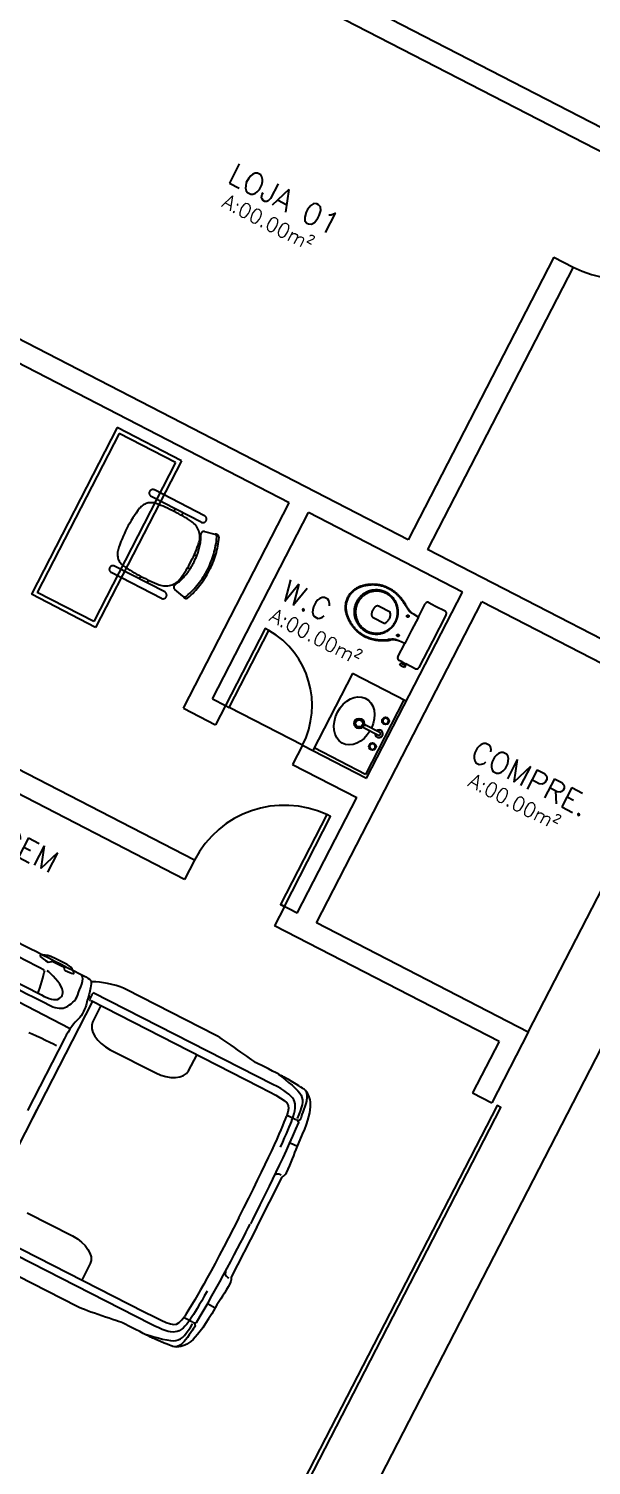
# Model space of a CAD drawing. Header units: millimetres. Extents: x 272118 to 273910, y 9581933 to 9583029.
# Drawn here: x 273274.17 to 273278.06, y 9582521.07 to 9582531.02 of the extents above; entities that cross this region are included whole.
import ezdxf

# ---------------------------------------------------------------- set-up
doc = ezdxf.new("R2010")
doc.units = ezdxf.units.MM
doc.header["$PDMODE"] = 35
doc.linetypes.add('HIDDEN', pattern=[9.525, 6.35, -3.175])
for name, color, linetype in [('ARQ-ALVENARIA', 4, 'Continuous'), ('ARQ-COTAS', 30, 'Continuous'), ('ARQ-ESQ-02', 2, 'Continuous'), ('ARQ-PENA-02', 2, 'Continuous'), ('ARQ-PROJ-01', 1, 'HIDDEN'), ('ARQ-PÇ-HIDROSSAN', 7, 'Continuous'), ('ARQ-TEXTO2', 2, 'Continuous'), ('ARQ-TEXTO3', 3, 'Continuous')]:
    doc.layers.add(name, color=color, linetype=linetype)
doc.layers.add('ARQ-VP', color=7, linetype='Continuous', plot=False)
doc.styles.add('ROMANS', font='romans.shx')
doc.styles.add('Romans_Anot', font='romans.shx')
doc.dimstyles.new('Escala 1-100', dxfattribs={"dimscale": 10, "dimtxt": 0.2, "dimasz": 0.15, "dimexe": 0.1, "dimexo": 0.2, "dimgap": 0.15, "dimtad": 1, "dimzin": 4, "dimdsep": 46, "dimtxsty": 'Romans_Anot', "dimblk": 'OBLIQUE', "dimcen": 0.25, "dimclrd": 256, "dimclre": 256, "dimclrt": 2, "dimaunit": 1, "dimadec": 3, "dimazin": 0, "dimtfac": 1, "dimtix": 1, "dimtmove": 2, "dimatfit": 3, "dimfxl": 0, "dimlwd": -1, "dimlwe": -1, "dimarcsym": 0})
doc.dimstyles.new('Escala 1-1000', dxfattribs={"dimscale": 15, "dimtxt": 0.2, "dimasz": 0.15, "dimexe": 0.1, "dimexo": 0.2, "dimgap": 0.15, "dimtad": 1, "dimzin": 4, "dimdsep": 46, "dimtxsty": 'Romans_Anot', "dimblk": 'OBLIQUE', "dimcen": 0.25, "dimse1": 1, "dimse2": 1, "dimsd1": 1, "dimsd2": 1, "dimclrd": 256, "dimclre": 256, "dimclrt": 2, "dimaunit": 1, "dimadec": 3, "dimazin": 0, "dimtfac": 1, "dimtix": 1, "dimtmove": 2, "dimatfit": 3, "dimfxl": 0, "dimlwd": -1, "dimlwe": -1, "dimarcsym": 0})

# ---------------------------------------------------------------- blocks, each defined once
blk = doc.blocks.new('*D37')
at = {"layer": 'Defpoints', "color": 0, "transparency": 16777216}
for p in [(273336.8507, 9582539.3946), (273336.8507, 9582539.3946), (273261.8954, 9582473.2003)]:
    blk.add_point(p, dxfattribs=at)
at = {"layer": 'ARQ-COTAS', "color": 2, "transparency": 16777216, "insert": (273296.8908, 9582509.1083), "char_height": 3, "attachment_point": 5, "rotation": 41.44827, "style": 'Romans_Anot'}
blk.add_mtext('100.00', dxfattribs=at)
blk = doc.blocks.new('_Oblique')
at = {"color": 0, "linetype": 'ByBlock', "lineweight": -2}
blk.add_line((-0.5, -0.5), (0.5, 0.5), dxfattribs=at)
blk = doc.blocks.new('*D41')
at = {"layer": 'ARQ-COTAS', "transparency": 16777216}
for p, q in [((273283.1915, 9582529.4141), (273286.6176, 9582527.6489)), ((273276.8206, 9582510.8167), (273285.7287, 9582528.1069)), ((273274.2835, 9582512.1239), (273277.7096, 9582510.3587))]:
    blk.add_line(p, q, dxfattribs=at)
at = {"layer": 'Defpoints', "color": 0, "transparency": 16777216}
for p in [(273281.4136, 9582530.3301), (273285.7287, 9582528.1069), (273272.5056, 9582513.0399)]:
    blk.add_point(p, dxfattribs=at)
at = {"layer": 'ARQ-COTAS', "transparency": 16777216, "xscale": 1.5, "yscale": 1.5, "zscale": 1.5}
for p, rotation in [((273285.7287, 9582528.1069), 62.74206312157574), ((273276.8206, 9582510.8167), 242.7420631215758)]:
    blk.add_blockref('_Oblique', p, dxfattribs=dict(at, rotation=rotation))
at = {"layer": 'ARQ-COTAS', "color": 2, "transparency": 16777216, "insert": (273279.0523, 9582520.6068), "char_height": 2, "attachment_point": 5, "rotation": 62.74206, "style": 'Romans_Anot'}
blk.add_mtext('19.45', dxfattribs=at)

msp = doc.modelspace()

# ---------------------------------------------------------------- linework, layer by layer
at = {"color": 8}
for p, q in [((273276.4971, 9582526.196), (273276.4961, 9582526.1965)), ((273276.4989, 9582526.1951), (273276.4977, 9582526.1957)), ((273276.5972, 9582526.1445), (273276.4989, 9582526.1951)), ((273276.4867, 9582526.1782), (273276.4877, 9582526.1777)), ((273276.4883, 9582526.1773), (273276.4895, 9582526.1767)), ((273276.4895, 9582526.1767), (273276.5877, 9582526.1261))]:
    msp.add_line(p, q, dxfattribs=at)
for points in [[(273276.4961, 9582526.1965, 0), (273276.4945, 9582526.1972, 0), (273276.4927, 9582526.1976, 0), (273276.4909, 9582526.1976, 0), (273276.4891, 9582526.1974, 0), (273276.4874, 9582526.1968, 0), (273276.4859, 9582526.196, 0), (273276.4844, 9582526.1949, 0), (273276.4832, 9582526.1936, 0), (273276.4823, 9582526.192, 0), (273276.4816, 9582526.1904, 0), (273276.4812, 9582526.1886, 0), (273276.4811, 9582526.1868, 0), (273276.4814, 9582526.185, 0), (273276.4819, 9582526.1833, 0), (273276.4827, 9582526.1818, 0), (273276.4838, 9582526.1803, 0), (273276.4852, 9582526.1791, 0), (273276.4867, 9582526.1782, 0)], [(273276.4863, 9582526.1786, 0), (273276.4851, 9582526.1799, 0), (273276.484, 9582526.1813, 0), (273276.4833, 9582526.183, 0), (273276.4828, 9582526.1847, 0), (273276.4826, 9582526.1865, 0), (273276.4828, 9582526.1883, 0), (273276.4832, 9582526.19, 0), (273276.4838, 9582526.1913, 0)], [(273276.4977, 9582526.1957, 0), (273276.4961, 9582526.1964, 0), (273276.4943, 9582526.1967, 0), (273276.4925, 9582526.1968, 0), (273276.4908, 9582526.1966, 0), (273276.489, 9582526.196, 0), (273276.4875, 9582526.1952, 0), (273276.486, 9582526.1941, 0), (273276.4848, 9582526.1927, 0), (273276.4839, 9582526.1912, 0), (273276.4832, 9582526.1896, 0), (273276.4828, 9582526.1878, 0), (273276.4827, 9582526.186, 0), (273276.483, 9582526.1842, 0), (273276.4835, 9582526.1825, 0), (273276.4843, 9582526.1809, 0), (273276.4854, 9582526.1795, 0), (273276.4868, 9582526.1783, 0), (273276.4883, 9582526.1773, 0)], [(273276.4838, 9582526.1913, 0), (273276.4847, 9582526.1928, 0), (273276.4859, 9582526.1941, 0), (273276.4874, 9582526.1952, 0), (273276.489, 9582526.196, 0), (273276.4907, 9582526.1966, 0), (273276.4924, 9582526.1968, 0), (273276.4942, 9582526.1968, 0), (273276.4956, 9582526.1965, 0)], [(273276.4895, 9582526.1767, 0), (273276.4879, 9582526.1777, 0), (273276.4866, 9582526.1789, 0), (273276.4855, 9582526.1803, 0), (273276.4847, 9582526.1819, 0), (273276.4842, 9582526.1836, 0), (273276.4839, 9582526.1854, 0), (273276.484, 9582526.1872, 0), (273276.4844, 9582526.189, 0), (273276.4851, 9582526.1906, 0)], [(273276.4851, 9582526.1906, 0), (273276.486, 9582526.1921, 0), (273276.4872, 9582526.1935, 0), (273276.4887, 9582526.1946, 0), (273276.4903, 9582526.1954, 0), (273276.492, 9582526.1959, 0), (273276.4937, 9582526.1962, 0), (273276.4955, 9582526.1961, 0), (273276.4973, 9582526.1957, 0), (273276.4989, 9582526.1951, 0)], [(273276.4895, 9582526.1767, 0), (273276.4895, 9582526.1767, 0)]]:
    msp.add_polyline3d(points, dxfattribs=at)
for centre in [(273276.6382, 9582526.2241), (273276.5467, 9582526.0465)]:
    msp.add_circle(centre, 0.025, dxfattribs=at)
for centre, radius, start, end in [((273276.6382, 9582526.2241), 0.02, 332.74206, 242.74206), ((273276.6382, 9582526.2241), 0.02, 152.74206, 242.74206), ((273276.6382, 9582526.2241), 0.02, 332.74206, 152.74206), ((273276.6382, 9582526.2241), 0.02, 242.74206, 332.74206), ((273276.5924, 9582526.1352), 0.027, 175.06494, 242.74206), ((273276.5924, 9582526.1352), 0.026, 175.96996, 129.1347), ((273276.5924, 9582526.1352), 0.027, 242.74206, 130.05376), ((273276.5924, 9582526.1353), 0.0103, 242.74206, 62.74206), ((273276.5467, 9582526.0465), 0.02, 332.74206, 242.74206), ((273276.5467, 9582526.0465), 0.02, 152.74206, 242.74206), ((273276.5467, 9582526.0465), 0.02, 332.74206, 152.74206), ((273276.5467, 9582526.0465), 0.02, 242.74206, 332.74206)]:
    msp.add_arc(centre, radius, start, end, dxfattribs=at)
at = {"layer": 'ARQ-ALVENARIA', "color": 8}
for p, q in [((273273.7928, 9582532.569), (273280.2821, 9582529.2256)), ((273273.7241, 9582532.4357), (273278.1688, 9582530.1457)), ((273276.7948, 9582527.4788), (273272.3501, 9582529.7688)), ((273275.9705, 9582527.7348), (273272.2814, 9582529.6355)), ((273277.8024, 9582529.4345), (273276.7948, 9582527.4788)), ((273277.9358, 9582529.3658), (273276.9282, 9582527.4101)), ((273277.8024, 9582529.4345), (273277.9358, 9582529.3658)), ((273275.2377, 9582526.3124), (273275.9705, 9582527.7348)), ((273275.4398, 9582526.3771), (273276.1039, 9582527.6661)), ((273277.1706, 9582527.1165), (273276.1039, 9582527.6661)), ((273275.3145, 9582525.2605), (273271.1364, 9582527.4131)), ((273278.7061, 9582526.4941), (273276.9282, 9582527.4101)), ((273275.2458, 9582525.1271), (273271.201, 9582527.211)), ((273276.5065, 9582525.8275), (273277.1706, 9582527.1165)), ((273276.159, 9582524.8254), (273277.304, 9582527.0478)), ((273278.7707, 9582526.2921), (273277.304, 9582527.0478)), ((273275.2377, 9582526.3124), (273275.46, 9582526.1979)), ((273275.4398, 9582526.3771), (273275.5287, 9582526.3313)), ((273275.5287, 9582526.3313), (273275.46, 9582526.1979)), ((273276.062, 9582526.0565), (273275.5553, 9582526.3175)), ((273276.062, 9582526.0565), (273275.9933, 9582525.9231)), ((273276.062, 9582526.0565), (273276.5065, 9582525.8275)), ((273275.9933, 9582525.9231), (273276.4378, 9582525.6941)), ((273276.0256, 9582524.8941), (273276.4378, 9582525.6941)), ((273275.3145, 9582525.2605), (273275.2458, 9582525.1271)), ((273275.9367, 9582524.9399), (273275.868, 9582524.8065)), ((273276.0256, 9582524.8941), (273275.9101, 9582524.9536)), ((273277.4237, 9582524.005), (273275.868, 9582524.8065)), ((273277.6257, 9582524.0697), (273276.159, 9582524.8254)), ((273277.4237, 9582524.005), (273277.2405, 9582523.6495)), ((273277.6257, 9582524.0697), (273277.3738, 9582523.5808)), ((273277.2405, 9582523.6495), (273277.3738, 9582523.5808))]:
    msp.add_line(p, q, dxfattribs=at)
msp.add_lwpolyline([(273275.9367, 9582524.9399), (273276.2573, 9582525.5621), (273276.2307, 9582525.5759), (273275.9101, 9582524.9536)], close=True, dxfattribs=at)
for points in [[(273272.828, 9582525.3392, 0.007609), (273273.1938, 9582525.1512, -0.000033), (273274.5621, 9582524.4519)], [(273274.4316, 9582524.5385, 0.007796), (273274.4149, 9582524.5475, 0.019151), (273274.3396, 9582524.5839)]]:
    msp.add_lwpolyline(points, format="xyb", dxfattribs=at)
for points in [[(273273.0965, 9582524.7976), (273274.4488, 9582524.098)], [(273273.7461, 9582524.5954), (273273.7497, 9582524.5846), (273274.2551, 9582524.3268)], [(273274.3001, 9582524.5549), (273274.3142, 9582524.5561)], [(273274.3278, 9582524.561), (273274.4023, 9582524.524)], [(273274.6308, 9582524.4172), (273274.6025, 9582524.4168)], [(273275.8578, 9582523.7072), (273274.6134, 9582524.3419)], [(273275.4602, 9582524.0488), (273274.8404, 9582524.3649)], [(273274.6047, 9582524.2788), (273274.1937, 9582523.4731)], [(273274.5984, 9582524.2879), (273275.7624, 9582523.6942), (273275.8337, 9582523.6568)], [(273274.6639, 9582524.2497), (273274.6091, 9582524.1389)], [(273274.4133, 9582524.0249), (273274.1591, 9582523.5264)], [(273274.7314, 9582523.9478), (273275.0458, 9582523.7874)], [(273275.2724, 9582523.8006), (273275.3298, 9582523.9101)], [(273276.0926, 9582523.6549), (273276.074, 9582523.6745)], [(273273.8139, 9582522.7285), (273274.2242, 9582523.5328)], [(273275.9617, 9582523.4917), (273276.0154, 9582523.4643)], [(273275.9772, 9582523.3026), (273276.0287, 9582523.2802)], [(273275.745, 9582522.7191), (273275.9211, 9582523.0645)], [(273274.1556, 9582522.8188), (273274.47, 9582522.6584)], [(273273.8021, 9582522.7267), (273274.9661, 9582522.133), (273275.0383, 9582522.0973)], [(273275.7453, 9582522.7199), (273275.569, 9582522.3742)], [(273275.0116, 9582522.0482), (273273.7672, 9582522.6829)], [(273274.5017, 9582522.1697), (273273.882, 9582522.4858)], [(273274.5923, 9582522.4673), (273274.5374, 9582522.3565)], [(273275.4092, 9582522.1892), (273275.4576, 9582522.1606)], [(273275.2471, 9582522.0907), (273275.3008, 9582522.0633)], [(273275.1919, 9582521.8889), (273275.165, 9582521.8923)]]:
    msp.add_lwpolyline(points, dxfattribs=at)
for centre, radius, start, end in [((273275.9373, 9582524.9396), 0.7007, 65.25097, 152.74206), ((273292.122, 9582560.0848), 40.0111, 242.1266, 243.5802), ((270612.3752, 9577307.3715), 5856.9726, 62.9682854, 62.97417747)]:
    msp.add_arc(centre, radius, start, end, dxfattribs=at)
for points in [[(273274.252, 9582524.6042), (273274.2439, 9582524.6039), (273274.2445, 9582524.5967), (273274.2466, 9582524.5941)], [(273274.252, 9582524.6042), (273274.2439, 9582524.6039), (273274.2445, 9582524.5967), (273274.2466, 9582524.5941)], [(273274.2466, 9582524.5941), (273274.2546, 9582524.5838), (273274.2747, 9582524.5699), (273274.3001, 9582524.5549)], [(273274.2466, 9582524.5941), (273274.2546, 9582524.5838), (273274.2747, 9582524.5699), (273274.3001, 9582524.5549)], [(273274.3194, 9582524.5921), (273274.2898, 9582524.6041), (273274.2654, 9582524.605), (273274.252, 9582524.6042)], [(273274.3194, 9582524.5921), (273274.2898, 9582524.6041), (273274.2654, 9582524.605), (273274.252, 9582524.6042)], [(273274.3396, 9582524.5839), (273274.3324, 9582524.5871), (273274.3264, 9582524.5893), (273274.3194, 9582524.5921)], [(273274.3396, 9582524.5839), (273274.3324, 9582524.5871), (273274.3264, 9582524.5893), (273274.3194, 9582524.5921)], [(273274.2311, 9582524.3421), (273274.2437, 9582524.3723), (273274.2705, 9582524.4664), (273274.2784, 9582524.4971)], [(273274.3974, 9582524.37), (273274.3871, 9582524.4036), (273274.3223, 9582524.4798), (273274.2943, 9582524.4951)], [(273274.3142, 9582524.5561), (273274.3202, 9582524.5575), (273274.3278, 9582524.561), (273274.3278, 9582524.561)], [(273274.3142, 9582524.5561), (273274.3202, 9582524.5575), (273274.3278, 9582524.561), (273274.3278, 9582524.561)], [(273274.4023, 9582524.524), (273274.4152, 9582524.5174), (273274.411, 9582524.5068), (273274.4121, 9582524.5037)], [(273274.4023, 9582524.524), (273274.4152, 9582524.5174), (273274.411, 9582524.5068), (273274.4121, 9582524.5037)], [(273274.4121, 9582524.5037), (273274.4121, 9582524.5037), (273274.4142, 9582524.4977), (273274.4184, 9582524.4959)], [(273274.4121, 9582524.5037), (273274.4121, 9582524.5037), (273274.4142, 9582524.4977), (273274.4184, 9582524.4959)], [(273274.4184, 9582524.4959), (273274.442, 9582524.4848), (273274.4623, 9582524.478), (273274.4725, 9582524.4761)], [(273274.4184, 9582524.4959), (273274.442, 9582524.4848), (273274.4623, 9582524.478), (273274.4725, 9582524.4761)], [(273274.4726, 9582524.4992), (273274.4665, 9582524.5102), (273274.4541, 9582524.5262), (273274.4316, 9582524.5385)], [(273274.4726, 9582524.4992), (273274.4665, 9582524.5102), (273274.4541, 9582524.5262), (273274.4316, 9582524.5385)], [(273274.4725, 9582524.4761), (273274.4833, 9582524.474), (273274.4808, 9582524.4835), (273274.4726, 9582524.4992)], [(273274.4725, 9582524.4761), (273274.4833, 9582524.474), (273274.4808, 9582524.4835), (273274.4726, 9582524.4992)], [(273274.5059, 9582524.3274), (273274.519, 9582524.3683), (273274.5563, 9582524.4414), (273274.5337, 9582524.4634)], [(273274.5622, 9582524.4521), (273274.5838, 9582524.4411), (273274.5969, 9582524.4332), (273274.5993, 9582524.4176)], [(273274.5992, 9582524.4031), (273274.5864, 9582524.3247), (273274.5713, 9582524.2931), (273274.5667, 9582524.2677)], [(273274.5993, 9582524.4176), (273274.6001, 9582524.4134), (273274.6, 9582524.4086), (273274.5992, 9582524.4031)], [(273274.8404, 9582524.3649), (273274.7994, 9582524.3916), (273274.6916, 9582524.414), (273274.6308, 9582524.4172)], [(273274.2551, 9582524.3268), (273274.3087, 9582524.2994), (273274.3462, 9582524.2844), (273274.3763, 9582524.3016)], [(273274.3763, 9582524.3016), (273274.4068, 9582524.3188), (273274.4059, 9582524.3427), (273274.3974, 9582524.37)], [(273274.4271, 9582524.2442), (273274.4556, 9582524.2594), (273274.4928, 9582524.2865), (273274.5059, 9582524.3274)], [(273274.5881, 9582524.2987), (273274.5872, 9582524.2933), (273274.5935, 9582524.2879), (273274.5935, 9582524.2879)], [(273274.6042, 9582524.3303), (273274.6024, 9582524.3267), (273274.5881, 9582524.2987), (273274.5881, 9582524.2987)], [(273274.6134, 9582524.3419), (273274.6134, 9582524.3419), (273274.6061, 9582524.334), (273274.6042, 9582524.3303)], [(273274.3193, 9582524.2525), (273274.3594, 9582524.232), (273274.3987, 9582524.229), (273274.4271, 9582524.2442)], [(273274.5667, 9582524.2677), (273274.5623, 9582524.2421), (273274.5362, 9582524.1841), (273274.51, 9582524.1599)], [(273274.51, 9582524.1599), (273274.4837, 9582524.1356), (273274.447, 9582524.0908), (273274.4133, 9582524.0249)], [(273274.6091, 9582524.1389), (273274.5811, 9582524.084), (273274.6381, 9582523.9954), (273274.7314, 9582523.9478)], [(273274.1665, 9582524.0666), (273274.2217, 9582524.0472), (273274.3597, 9582523.9769), (273274.3597, 9582523.9769)], [(273275.7458, 9582523.8554), (273275.7088, 9582523.8743), (273275.524, 9582524.0162), (273275.4602, 9582524.0488)], [(273275.0458, 9582523.7874), (273275.1391, 9582523.7398), (273275.2443, 9582523.7456), (273275.2724, 9582523.8006)], [(273275.9649, 9582523.7407), (273275.9117, 9582523.7716), (273275.9996, 9582523.7259), (273275.7458, 9582523.8554)], [(273275.9895, 9582523.4607), (273276.0365, 9582523.5911), (273276.018, 9582523.6245), (273275.8578, 9582523.7072)], [(273275.8969, 9582523.7754), (273275.9503, 9582523.7376), (273276.0388, 9582523.6636), (273276.053, 9582523.6333)], [(273276.074, 9582523.6745), (273276.074, 9582523.6745), (273276.0511, 9582523.6908), (273275.9649, 9582523.7407)], [(273275.8337, 9582523.6568), (273275.9622, 9582523.5853), (273275.9856, 9582523.5796), (273275.9508, 9582523.4843)], [(273276.053, 9582523.6333), (273276.0723, 9582523.5924), (273276.0585, 9582523.5479), (273276.0261, 9582523.4716)], [(273276.0287, 9582523.2802), (273276.1342, 9582523.5207), (273276.1346, 9582523.5872), (273276.0926, 9582523.6549)], [(273276.0913, 9582523.5915), (273276.0965, 9582523.6152), (273276.102, 9582523.653), (273276.074, 9582523.6745)], [(273276.0507, 9582523.471), (273276.0507, 9582523.471), (273276.0824, 9582523.5513), (273276.0913, 9582523.5915)], [(273275.6208, 9582522.7829), (273275.8189, 9582523.1712), (273275.9217, 9582523.4002), (273275.9508, 9582523.4843)], [(273276.0343, 9582523.4438), (273275.9314, 9582523.199), (273275.7687, 9582522.8748), (273275.7013, 9582522.7427)], [(273275.9105, 9582523.2742), (273275.952, 9582523.365), (273275.9781, 9582523.4278), (273275.9906, 9582523.464)], [(273276.0184, 9582523.4637), (273276.032, 9582523.4568), (273276.0343, 9582523.4438), (273276.0343, 9582523.4438)], [(273276.0337, 9582523.46), (273276.0337, 9582523.46), (273276.0484, 9582523.4614), (273276.0507, 9582523.471)], [(273275.9505, 9582523.0963), (273275.9858, 9582523.1657), (273276.0014, 9582523.2187), (273276.0287, 9582523.2802)], [(273275.8658, 9582523.0742), (273275.8857, 9582523.1027), (273275.9151, 9582523.0819), (273275.9151, 9582523.0819)], [(273275.9211, 9582523.0645), (273275.9211, 9582523.0645), (273275.9241, 9582523.0704), (273275.93, 9582523.0728)], [(273275.93, 9582523.0728), (273275.93, 9582523.0728), (273275.9393, 9582523.0746), (273275.9505, 9582523.0963)], [(273275.6208, 9582522.7829), (273275.4227, 9582522.3945), (273275.2976, 9582522.1767), (273275.2466, 9582522.1037)], [(273275.3285, 9582522.06), (273275.4663, 9582522.287), (273275.6332, 9582522.6092), (273275.7005, 9582522.7411)], [(273274.47, 9582522.6584), (273274.5633, 9582522.6109), (273274.6203, 9582522.5223), (273274.5923, 9582522.4673)], [(273275.5288, 9582522.4134), (273275.5174, 9582522.3806), (273275.5515, 9582522.369), (273275.5515, 9582522.369)], [(273275.5605, 9582522.3318), (273275.5252, 9582522.2626), (273275.4914, 9582522.2187), (273275.4576, 9582522.1606)], [(273275.5676, 9582522.3623), (273275.5676, 9582522.3623), (273275.5716, 9582522.3536), (273275.5605, 9582522.3318)], [(273275.569, 9582522.3742), (273275.569, 9582522.3742), (273275.566, 9582522.3683), (273275.5676, 9582522.3623)], [(273275.4018, 9582522.2752), (273275.3483, 9582522.1797), (273275.3097, 9582522.1166), (273275.2864, 9582522.0835)], [(273274.8259, 9582522.0519), (273274.7889, 9582522.0707), (273274.5656, 9582522.1371), (273274.5017, 9582522.1697)], [(273275.4576, 9582522.1606), (273275.3248, 9582521.9339), (273275.2712, 9582521.8945), (273275.1919, 9582521.8889)], [(273275.0474, 9582521.9419), (273274.9911, 9582521.9668), (273275.0797, 9582521.9224), (273274.8259, 9582522.0519)], [(273275.2885, 9582522.0864), (273275.2105, 9582521.9716), (273275.1726, 9582521.967), (273275.0116, 9582522.0482)], [(273275.0383, 9582522.0973), (273275.1716, 9582522.0352), (273275.19, 9582522.0197), (273275.2466, 9582522.1037)], [(273275.186, 9582521.9336), (273275.2305, 9582521.942), (273275.2583, 9582521.9791), (273275.3011, 9582522.0502)], [(273275.316, 9582522.0307), (273275.316, 9582522.0307), (273275.2696, 9582521.9577), (273275.2423, 9582521.9271)], [(273275.303, 9582522.0611), (273275.3166, 9582522.0542), (273275.3285, 9582522.06), (273275.3285, 9582522.06)], [(273275.315, 9582522.051), (273275.315, 9582522.051), (273275.3225, 9582522.0383), (273275.316, 9582522.0307)], [(273274.9794, 9582521.9766), (273275.0412, 9582521.9554), (273275.1533, 9582521.9274), (273275.186, 9582521.9336)], [(273275.165, 9582521.8923), (273275.165, 9582521.8923), (273275.1384, 9582521.9014), (273275.0474, 9582521.9419)], [(273275.2423, 9582521.9271), (273275.2263, 9582521.9091), (273275.1989, 9582521.8824), (273275.165, 9582521.8923)]]:
    msp.add_open_spline(points, degree=3, dxfattribs=at)
at = {"layer": 'ARQ-ESQ-02', "color": 8}
for points in [[(273275.5553, 9582526.3175), (273275.8301, 9582526.8509), (273275.8035, 9582526.8647), (273275.5287, 9582526.3313)], [(273276.0354, 9582520.8956), (273276.0621, 9582520.8818), (273277.4361, 9582523.5487), (273277.4094, 9582523.5624)]]:
    msp.add_lwpolyline(points, close=True, dxfattribs=at)
at = {"layer": 'ARQ-PENA-02', "color": 8}
for p, q in [((273272.5056, 9582513.0399), (273281.4136, 9582530.3301)), ((273277.6257, 9582524.0697), (273278.7707, 9582526.2921))]:
    msp.add_line(p, q, dxfattribs=at)
at = {"layer": 'ARQ-PROJ-01', "color": 8, "ltscale": 0.7}
for p, q in [((273274.7795, 9582528.2546), (273274.1851, 9582527.1009)), ((273274.7924, 9582528.2142), (273274.2255, 9582527.1139)), ((273275.224, 9582528.0256), (273274.7795, 9582528.2546)), ((273275.1836, 9582528.0127), (273274.7924, 9582528.2142)), ((273275.1836, 9582528.0127), (273274.6166, 9582526.9124)), ((273275.224, 9582528.0256), (273274.6296, 9582526.8719)), ((273275.3617, 9582527.6), (273275.0143, 9582527.779)), ((273275.3846, 9582527.6444), (273275.0372, 9582527.8234)), ((273275.1805, 9582527.6933), (273275.1713, 9582527.6755)), ((273275.2348, 9582527.6653), (273275.2253, 9582527.6468)), ((273275.1085, 9582527.1173), (273274.761, 9582527.2964)), ((273275.2671, 9582527.2859), (273275.284, 9582527.2772)), ((273275.3129, 9582527.3748), (273275.3298, 9582527.3661)), ((273275.0856, 9582527.0729), (273274.7381, 9582527.2519)), ((273274.9401, 9582527.2267), (273274.9309, 9582527.2088)), ((273274.9948, 9582527.1994), (273274.9852, 9582527.1809)), ((273274.6296, 9582526.8719), (273274.1851, 9582527.1009)), ((273274.6166, 9582526.9124), (273274.2255, 9582527.1139)), ((273276.7813, 9582526.3609), (273276.408, 9582526.5532))]:
    msp.add_line(p, q, dxfattribs=at)
for points in [[(273275.3454, 9582527.4586, 0.340817), (273275.2941, 9582527.6051, 0.05523), (273275.0483, 9582527.729, 0.328643), (273274.9342, 9582527.6963, 0.09095), (273274.7855, 9582527.4076, 0.328643), (273274.8251, 9582527.2958, 0.05523), (273275.0687, 9582527.1675, 0.340817), (273275.2177, 9582527.2108, 0.077917)], [(273276.3747, 9582527.0803, -0.182004), (273276.4542, 9582527.1518, -0.098298), (273276.5479, 9582527.1699, -0.085166), (273276.6307, 9582527.1559, -0.08648), (273276.7009, 9582527.1175, -0.067868), (273276.7531, 9582527.0659, -0.06199), (273276.7882, 9582527.0095, 0.060779), (273276.8102, 9582526.9802, 0.023796), (273276.8259, 9582526.967), (273276.8649, 9582526.9433), (273276.9126, 9582527.036, -0.424217), (273276.9377, 9582527.0433), (273276.9577, 9582527.033), (273276.9844, 9582527.0192), (273277.0493, 9582526.9858, -0.418036), (273277.0571, 9582526.9616), (273276.9623, 9582526.7775), (273276.8674, 9582526.5935, -0.418036), (273276.8432, 9582526.5858), (273276.7783, 9582526.6192), (273276.773, 9582526.609), (273276.7757, 9582526.6076), (273276.7684, 9582526.5934), (273276.7524, 9582526.6016), (273276.7364, 9582526.6099), (273276.7437, 9582526.6241), (273276.7464, 9582526.6227), (273276.7516, 9582526.6329), (273276.7316, 9582526.6433, -0.424217), (273276.723, 9582526.668), (273276.7707, 9582526.7606), (273276.7288, 9582526.7786, 0.023796), (273276.709, 9582526.7837, 0.060779), (273276.6723, 9582526.7846, -0.06199), (273276.6061, 9582526.7805, -0.067868), (273276.5338, 9582526.793, -0.08648), (273276.4617, 9582526.8279, -0.085166), (273276.4023, 9582526.8872, -0.098298), (273276.3626, 9582526.974, -0.182004)], [(273276.7085, 9582526.9083, 0.18052), (273276.7209, 9582527.0144, 0.167158), (273276.668, 9582527.0973, 0.1), (273276.6147, 9582527.1248, 0.096291), (273276.5613, 9582527.1303, 0.13332), (273276.4944, 9582527.1097, 0.150886), (273276.4364, 9582527.0484, 0.150886), (273276.4202, 9582526.9657, 0.13332), (273276.4422, 9582526.8992, 0.096291), (273276.4778, 9582526.859, 0.1), (273276.5311, 9582526.8315, 0.167158), (273276.6293, 9582526.8366, 0.18052)], [(273276.7049, 9582526.9101, 0.186957), (273276.7156, 9582527.0171, 0.162455), (273276.6651, 9582527.0915, 0.149476), (273276.5798, 9582527.1225, 0.171119), (273276.485, 9582527.0915, 0.104122), (273276.4453, 9582527.0439, 0.104122), (273276.4296, 9582526.9839, 0.171119), (273276.4593, 9582526.8887, 0.149476), (273276.5341, 9582526.8373, 0.162455), (273276.624, 9582526.8393, 0.186957)], [(273276.5671, 9582527.0149, -0.276984), (273276.5933, 9582527.0177), (273276.6688, 9582526.9788, -0.393258), (273276.6281, 9582526.8997), (273276.5525, 9582526.9386, -0.276984), (273276.5396, 9582526.9616, -0.2)]]:
    msp.add_lwpolyline(points, format="xyb", close=True, dxfattribs=at)
for points in [[(273275.3298, 9582527.3661, 0.100785), (273275.359, 9582527.5156, -0.49505), (273275.3841, 9582527.5351), (273275.4544, 9582527.5165, -0.365963), (273275.4692, 9582527.4953, -0.0944), (273275.4047, 9582527.2713, -0.0944), (273275.2597, 9582527.0887, -0.365963), (273275.2339, 9582527.0885), (273275.1779, 9582527.1349, -0.49505), (273275.1792, 9582527.1666, 0.100785), (273275.284, 9582527.2772, 0.100785)], [(273275.2353, 9582527.0874, 0.481357), (273275.2689, 9582527.0764, 0.097119), (273275.417, 9582527.265, 0.097119), (273275.4845, 9582527.4949, 0.481357), (273275.4561, 9582527.5159)], [(273276.7268, 9582526.7792, 0.148706), (273276.6779, 9582526.789, 0.01798), (273276.6544, 9582526.7871, -0.048524), (273276.5974, 9582526.7855, -0.075808), (273276.5164, 9582526.8031, -0.05), (273276.4636, 9582526.8314, -0.109053), (273276.3923, 9582526.9115, -0.065752), (273276.368, 9582526.9712, -0.186957), (273276.3787, 9582527.0782, -0.186957), (273276.4596, 9582527.149, -0.065752), (273276.5224, 9582527.1639, -0.109053), (273276.6289, 9582527.1523, -0.05), (273276.6827, 9582527.1258, -0.075808), (273276.744, 9582527.07, -0.048524), (273276.7758, 9582527.0227, 0.01798), (273276.7879, 9582527.0024, 0.148706), (273276.8243, 9582526.9683, 0.148706)]]:
    msp.add_lwpolyline(points, format="xyb", dxfattribs=at)
for points in [[(273276.8649, 9582526.9433), (273276.8178, 9582526.852), (273276.7707, 9582526.7606)], [(273276.773, 9582526.609), (273276.7464, 9582526.6227)], [(273276.7516, 9582526.6329), (273276.7783, 9582526.6192)]]:
    msp.add_lwpolyline(points, dxfattribs=at)
for centre in [(273276.7921, 9582526.9496), (273276.7234, 9582526.8162)]:
    msp.add_circle(centre, 0.0075, dxfattribs=at)
for centre, radius, start, end in [((273278.2567, 9582529.9887), 0.7007, 242.74206, 330.23316), ((273275.0257, 9582527.8012), 0.025, 62.74206, 242.74206), ((273275.3732, 9582527.6222), 0.025, 242.74206, 62.74206), ((273274.7496, 9582527.2741), 0.025, 62.74206, 242.74206), ((273274.8223, 9582527.5713), 0.5474, 327.50153, 337.9826), ((273275.0971, 9582527.0951), 0.025, 242.74206, 62.74206), ((273275.528, 9582526.3316), 0.6008, 332.74206, 59.80446)]:
    msp.add_arc(centre, radius, start, end, dxfattribs=at)
at = {"layer": 'ARQ-PÇ-HIDROSSAN', "color": 8, "ltscale": 0.03}
for p, q in [((273276.7635, 9582526.37), (273276.4979, 9582525.8544)), ((273276.4979, 9582525.8544), (273276.1423, 9582526.0376))]:
    msp.add_line(p, q, dxfattribs=at)
for radius in [0.0349, 0.0249]:
    msp.add_circle((273276.4546, 9582526.2071), radius, dxfattribs=at)
at = {"layer": 'ARQ-PÇ-HIDROSSAN', "color": 8, "ltscale": 0.03, "extrusion": (0, 0, -1)}
msp.add_ellipse((273276.4203, 9582526.2248), major_axis=(-0.0801, -0.1556), ratio=0.742857, start_param=4.775358, end_param=10.940424, dxfattribs=at)
at = {"layer": 'ARQ-VP', "color": 8}
msp.add_line((273276.408, 9582526.5532), (273276.1332, 9582526.0198), dxfattribs=at)

# ---------------------------------------------------------------- texts
at = {"layer": 'ARQ-ALVENARIA', "color": 8, "insert": (273273.9476, 9582525.4419), "char_height": 0.15, "width": 1.121767, "attachment_point": 5, "rotation": 332.74206, "style": 'ROMANS'}
msp.add_mtext('GARAGEM', dxfattribs=at)
at = {"layer": 'ARQ-TEXTO2', "color": 8, "char_height": 0.1, "width": 0.653381, "attachment_point": 1, "rotation": 332.74206, "style": 'ROMANS'}
for insert in [(273275.5823, 9582529.8567), (273275.9118, 9582526.9893), (273277.2874, 9582525.8457)]:
    msp.add_mtext('\\pi-0.04474;A:00.00m²', dxfattribs=dict(at, insert=insert))
at = {"layer": 'ARQ-TEXTO3', "color": 8, "char_height": 0.15, "width": 1.121767, "attachment_point": 5, "rotation": 332.74206, "style": 'ROMANS'}
for s, insert in [('LOJA 01', (273275.9359, 9582529.8361)), ('W.C', (273276.0913, 9582527.0584)), ('COMPRE.', (273277.641, 9582525.8251))]:
    msp.add_mtext(s, dxfattribs=dict(at, insert=insert))

# ---------------------------------------------------------------- dimensions: what is measured, and where the dimension line sits
at = {"layer": 'ARQ-COTAS'}
for p1, p2, distance, dimstyle, picture, middle in [((273261.8954, 9582473.2003), (273336.8507, 9582539.3946), 0, 'Escala 1-1000', '*D37', (273296.8908, 9582509.1083)), ((273272.5056, 9582513.0399), (273281.4136, 9582530.3301), -4.8541, 'Escala 1-100', '*D41', (273279.0523, 9582520.6068))]:
    dim = msp.add_aligned_dim(p1=p1, p2=p2, distance=distance, dimstyle=dimstyle, dxfattribs=at)
    dim.commit()
    dim.dimension.update_dxf_attribs({"geometry": picture, "text_midpoint": middle})

doc.saveas('drawing.dxf')
